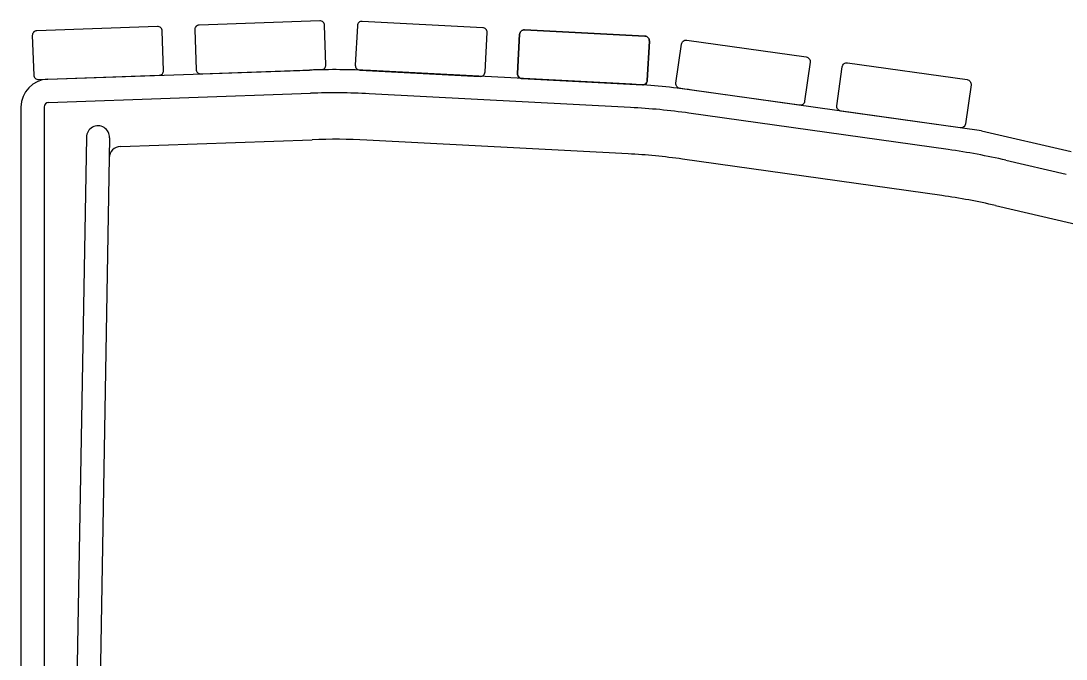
# Model space of a CAD drawing. Header units: millimetres. Extents: x 11004 to 31904, y 3085 to 7285.
# Drawn here: x 12240.1 to 12690.5, y 6169.8 to 6444.6 of the extents above; entities that cross this region are included whole.
import ezdxf

# ---------------------------------------------------------------- set-up
doc = ezdxf.new("R2010")
doc.units = ezdxf.units.MM
doc.header["$LTSCALE"] = 0.3

msp = doc.modelspace()

# ---------------------------------------------------------------- linework, layer by layer
for p, q in [((12251.67, 6419.5), (12364.5, 6423.44)), ((12503.32, 6417.31), (12390.67, 6423.21)), ((12654.05, 6397.28), (12529.37, 6414.8)), ((12252.02, 6409.51), (12364.85, 6413.45)), ((12502.8, 6407.32), (12390.15, 6413.23)), ((12240.09, 6407.51), (12240.09, 6038.84)), ((12250.09, 6407.51), (12250.09, 6038.84)), ((12639.69, 6389.2), (12527.98, 6404.9)), ((12654.05, 6397.28), (12692.73, 6388.35)), ((12268.3, 6394.5), (12262.09, 6038.73)), ((12278.29, 6394.24), (12272.09, 6038.56)), ((12282.97, 6390.58), (12365.55, 6393.46)), ((12501.75, 6387.35), (12389.1, 6393.25)), ((12636.9, 6369.39), (12525.2, 6385.09)), ((12664.56, 6384.59), (12690.48, 6378.61)), ((12660.06, 6365.1), (12698.97, 6356.12))]:
    msp.add_line(p, q)
at = {"color": 0}
for points in [[(12247.67, 6419.36), (12299.64, 6421.18, 0.414214), (12301.57, 6423.24), (12300.98, 6440.23, 0.414214), (12298.91, 6442.16), (12246.94, 6440.35, 0.414214), (12245.01, 6438.28), (12245.61, 6421.29, 0.414214)], [(12317.63, 6421.8), (12369.6, 6423.62, 0.414214), (12371.53, 6425.69), (12370.93, 6442.68, 0.414214), (12368.86, 6444.61), (12316.9, 6442.79, 0.414214), (12314.97, 6440.72), (12315.56, 6423.73, 0.414214)], [(12386.08, 6423.45), (12438.01, 6420.73, 0.414214), (12440.11, 6422.62), (12441, 6439.6, 0.414214), (12439.11, 6441.7), (12387.18, 6444.42, 0.414214), (12385.08, 6442.53), (12384.19, 6425.56, 0.414214)], [(12455.98, 6419.79), (12507.91, 6417.07, 0.414214), (12510.01, 6418.96), (12510.9, 6435.94, 0.414214), (12509.01, 6438.04), (12457.08, 6440.76, 0.414214), (12454.98, 6438.87), (12454.09, 6421.89, 0.414214)], [(12507.91, 6417.07), (12455.98, 6419.79, -0.414214), (12454.09, 6421.89), (12454.98, 6438.87, -0.414214), (12457.08, 6440.76), (12509.01, 6438.04, -0.414214), (12510.9, 6435.94), (12510.01, 6418.96, -0.414214)], [(12575.56, 6408.29), (12524.06, 6415.52, -0.414214), (12522.36, 6417.78), (12524.73, 6434.62, -0.414214), (12526.98, 6436.32), (12578.48, 6429.08, -0.414214), (12580.18, 6426.82), (12577.82, 6409.99, -0.414214)], [(12644.87, 6398.55), (12593.38, 6405.78, -0.414214), (12591.68, 6408.04), (12594.04, 6424.88, -0.414214), (12596.3, 6426.58), (12647.8, 6419.34, -0.414214), (12649.5, 6417.08), (12647.13, 6400.25, -0.414214)]]:
    msp.add_lwpolyline(points, format="xyb", close=True, dxfattribs=at)
for centre, radius, start, end in [((12374.97, 6123.62), 300, 87, 92), ((12252.09, 6407.51), 12, 92, 180), ((12374.97, 6123.62), 290, 87, 92), ((12487.62, 6117.72), 300, 82, 87), ((12252.09, 6407.51), 2, 92, 180), ((12487.62, 6117.72), 290, 82, 87), ((12273.3, 6394.42), 5, 358.0016, 179), ((12374.97, 6123.62), 270, 87, 92), ((12283.14, 6385.58), 5, 92, 179.0001), ((12487.62, 6117.72), 270, 82, 87), ((12599.33, 6102.02), 290, 77, 82), ((12599.33, 6102.02), 270, 77, 82)]:
    msp.add_arc(centre, radius, start, end)

doc.saveas('drawing.dxf')
